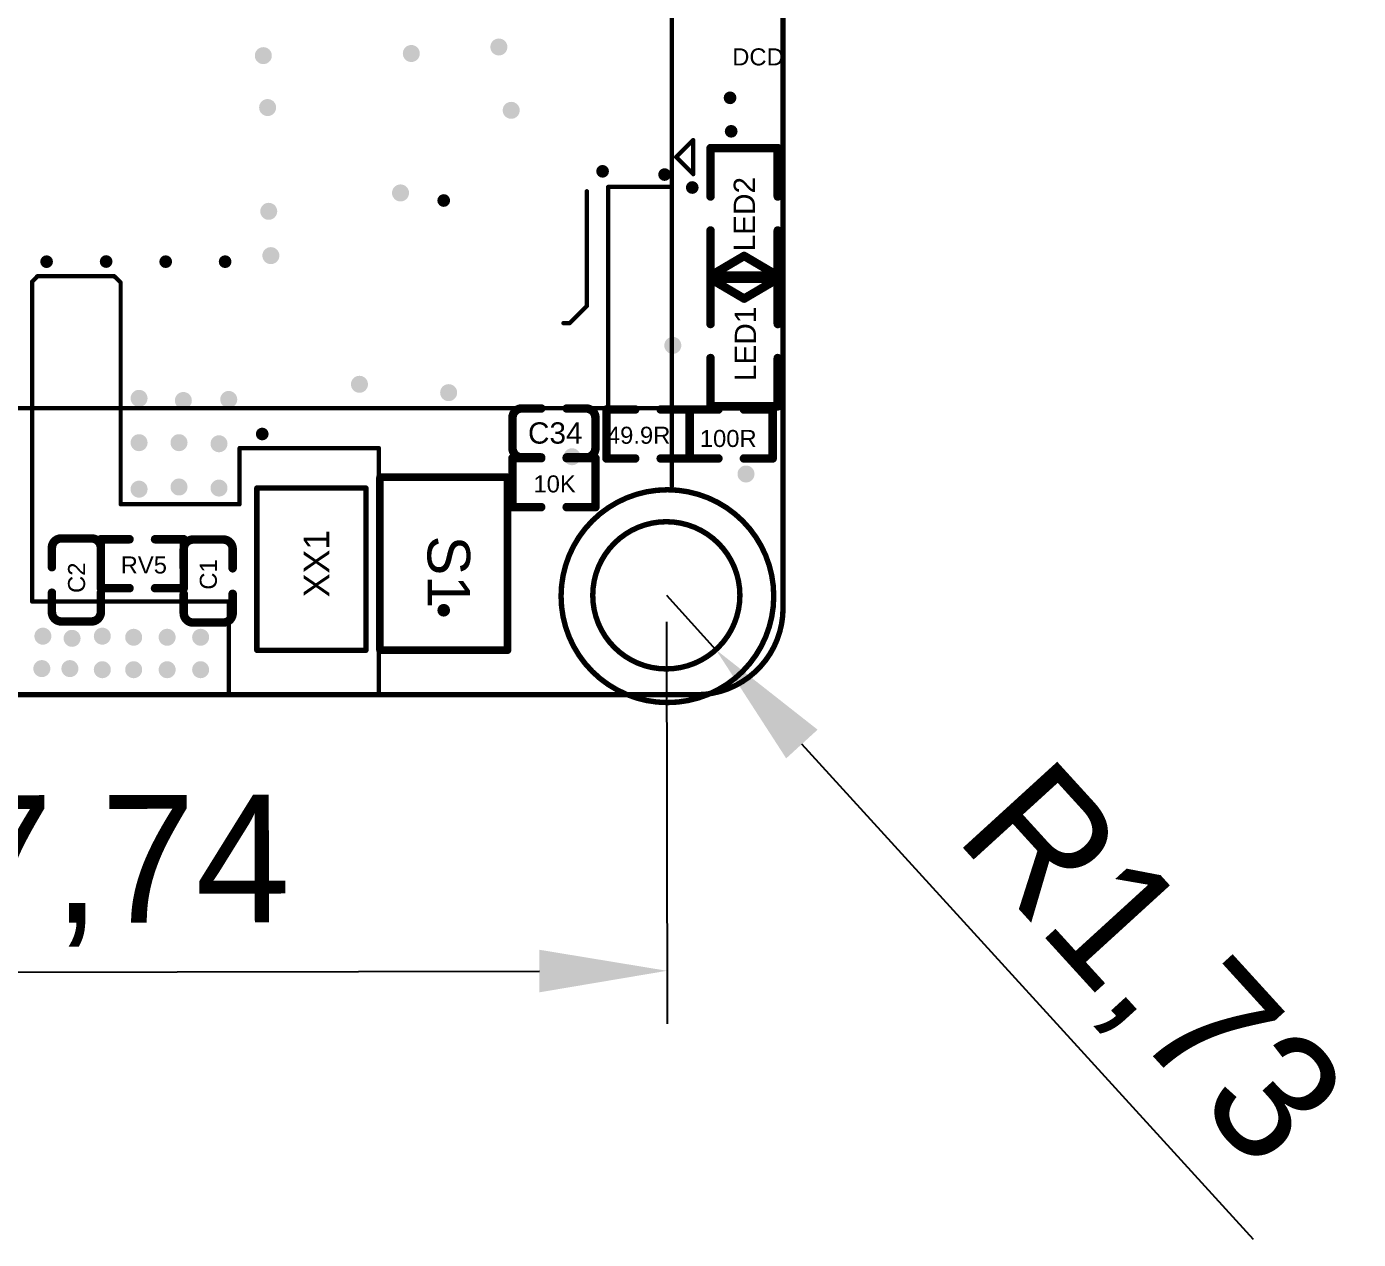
# Model space of a CAD drawing. Header units: millimetres. Extents: x 242 to 314, y 99 to 246.
# Drawn here: x 280.16 to 311.47, y 100.31 to 128.8 of the extents above; entities that cross this region are included whole.
import ezdxf

# ---------------------------------------------------------------- set-up
doc = ezdxf.new("R2010")
doc.units = ezdxf.units.MM
for name, color, linetype in [('KeepOutLayer', 6, 'Continuous'), ('MultiLayer', 9, 'Continuous'), ('TopOverlay', 2, 'Continuous'), ('ViaHoleLayer', 16, 'Continuous')]:
    doc.layers.add(name, color=color, linetype=linetype)
doc.styles.add('Arial', font='arial.ttf', dxfattribs={"height": 0.2})
doc.dimstyles.new('ISO-25', dxfattribs={"dimtxt": 3, "dimasz": 3, "dimexe": 1.25, "dimexo": 0.625, "dimtad": 1, "dimtxsty": 'Standard', "dimcen": 2.5, "dimclrd": 3, "dimclre": 3, "dimclrt": 3, "dimadec": 0, "dimazin": 0, "dimtfac": 1, "dimtmove": 0, "dimatfit": 3, "dimfxl": 1, "dimarcsym": 0})

# ---------------------------------------------------------------- blocks, each defined once
blk = doc.blocks.new('LC_0402_C_11')
at = {"layer": 'TopOverlay', "const_width": 0.2}
for points in [[(-0.975, 0.355, -0.414214), (-0.755, 0.575)], [(0.755, 0.575, -0.414214), (0.975, 0.355)], [(-0.755, -0.575, -0.414214), (-0.975, -0.355)], [(0.975, -0.355, -0.414214), (0.755, -0.575)]]:
    blk.add_lwpolyline(points, format="xyb", dxfattribs=at)
at = {"layer": 'TopOverlay', "const_width": 0.1}
for points in [[(-0.805, 0.575, 1), (-0.705, 0.575, 1)], [(-0.8, 0.575, 1), (-0.7, 0.575, 1)], [(-0.35, 0.575, 1), (-0.25, 0.575, 1)], [(0.25, 0.575, 1), (0.35, 0.575, 1)], [(0.7, 0.575, 1), (0.8, 0.575, 1)], [(0.705, 0.575, 1), (0.805, 0.575, 1)], [(-1.025, 0.355, 1), (-0.925, 0.355, 1)], [(-1.025, 0.355, 1), (-0.925, 0.355, 1)], [(0.925, 0.355, 1), (1.025, 0.355, 1)], [(0.925, 0.355, 1), (1.025, 0.355, 1)], [(-1.025, -0.355, 1), (-0.925, -0.355, 1)], [(-1.025, -0.355, 1), (-0.925, -0.355, 1)], [(0.925, -0.355, 1), (1.025, -0.355, 1)], [(0.925, -0.355, 1), (1.025, -0.355, 1)], [(-0.805, -0.575, 1), (-0.705, -0.575, 1)], [(-0.8, -0.575, 1), (-0.7, -0.575, 1)], [(-0.35, -0.575, 1), (-0.25, -0.575, 1)], [(0.25, -0.575, 1), (0.35, -0.575, 1)], [(0.7, -0.575, 1), (0.8, -0.575, 1)], [(0.705, -0.575, 1), (0.805, -0.575, 1)]]:
    blk.add_lwpolyline(points, format="xyb", close=True, dxfattribs=at)
at = {"layer": 'TopOverlay', "const_width": 0.2}
for points in [[(-0.3, 0.575), (-0.75, 0.575)], [(0.75, 0.575), (0.3, 0.575)], [(-0.975, -0.355), (-0.975, 0.355)], [(0.975, -0.355), (0.975, 0.355)], [(-0.3, -0.575), (-0.75, -0.575)], [(0.75, -0.575), (0.3, -0.575)]]:
    blk.add_lwpolyline(points, dxfattribs=at)
blk = doc.blocks.new('LC_0402_C_15')
at = {"layer": 'TopOverlay', "const_width": 0.2}
for points in [[(-0.975, 0.355, -0.414214), (-0.755, 0.575)], [(0.755, 0.575, -0.414214), (0.975, 0.355)], [(-0.755, -0.575, -0.414214), (-0.975, -0.355)], [(0.975, -0.355, -0.414214), (0.755, -0.575)]]:
    blk.add_lwpolyline(points, format="xyb", dxfattribs=at)
at = {"layer": 'TopOverlay', "const_width": 0.1}
for points in [[(-0.805, 0.575, 1), (-0.705, 0.575, 1)], [(-0.8, 0.575, 1), (-0.7, 0.575, 1)], [(-0.35, 0.575, 1), (-0.25, 0.575, 1)], [(0.25, 0.575, 1), (0.35, 0.575, 1)], [(0.7, 0.575, 1), (0.8, 0.575, 1)], [(0.705, 0.575, 1), (0.805, 0.575, 1)], [(-1.025, 0.355, 1), (-0.925, 0.355, 1)], [(-1.025, 0.355, 1), (-0.925, 0.355, 1)], [(0.925, 0.355, 1), (1.025, 0.355, 1)], [(0.925, 0.355, 1), (1.025, 0.355, 1)], [(-1.025, -0.355, 1), (-0.925, -0.355, 1)], [(-1.025, -0.355, 1), (-0.925, -0.355, 1)], [(0.925, -0.355, 1), (1.025, -0.355, 1)], [(0.925, -0.355, 1), (1.025, -0.355, 1)], [(-0.805, -0.575, 1), (-0.705, -0.575, 1)], [(-0.8, -0.575, 1), (-0.7, -0.575, 1)], [(-0.35, -0.575, 1), (-0.25, -0.575, 1)], [(0.25, -0.575, 1), (0.35, -0.575, 1)], [(0.7, -0.575, 1), (0.8, -0.575, 1)], [(0.705, -0.575, 1), (0.805, -0.575, 1)]]:
    blk.add_lwpolyline(points, format="xyb", close=True, dxfattribs=at)
at = {"layer": 'TopOverlay', "const_width": 0.2}
for points in [[(-0.3, 0.575), (-0.75, 0.575)], [(0.75, 0.575), (0.3, 0.575)], [(-0.975, -0.355), (-0.975, 0.355)], [(0.975, -0.355), (0.975, 0.355)], [(-0.3, -0.575), (-0.75, -0.575)], [(0.75, -0.575), (0.3, -0.575)]]:
    blk.add_lwpolyline(points, dxfattribs=at)
blk = doc.blocks.new('LC_0402_C_16')
at = {"layer": 'TopOverlay', "const_width": 0.2}
for points in [[(-0.975, 0.355, -0.414214), (-0.755, 0.575)], [(0.755, 0.575, -0.414214), (0.975, 0.355)], [(-0.755, -0.575, -0.414214), (-0.975, -0.355)], [(0.975, -0.355, -0.414214), (0.755, -0.575)]]:
    blk.add_lwpolyline(points, format="xyb", dxfattribs=at)
at = {"layer": 'TopOverlay', "const_width": 0.1}
for points in [[(-0.805, 0.575, 1), (-0.705, 0.575, 1)], [(-0.8, 0.575, 1), (-0.7, 0.575, 1)], [(-0.35, 0.575, 1), (-0.25, 0.575, 1)], [(0.25, 0.575, 1), (0.35, 0.575, 1)], [(0.7, 0.575, 1), (0.8, 0.575, 1)], [(0.705, 0.575, 1), (0.805, 0.575, 1)], [(-1.025, 0.355, 1), (-0.925, 0.355, 1)], [(-1.025, 0.355, 1), (-0.925, 0.355, 1)], [(0.925, 0.355, 1), (1.025, 0.355, 1)], [(0.925, 0.355, 1), (1.025, 0.355, 1)], [(-1.025, -0.355, 1), (-0.925, -0.355, 1)], [(-1.025, -0.355, 1), (-0.925, -0.355, 1)], [(0.925, -0.355, 1), (1.025, -0.355, 1)], [(0.925, -0.355, 1), (1.025, -0.355, 1)], [(-0.805, -0.575, 1), (-0.705, -0.575, 1)], [(-0.8, -0.575, 1), (-0.7, -0.575, 1)], [(-0.35, -0.575, 1), (-0.25, -0.575, 1)], [(0.25, -0.575, 1), (0.35, -0.575, 1)], [(0.7, -0.575, 1), (0.8, -0.575, 1)], [(0.705, -0.575, 1), (0.805, -0.575, 1)]]:
    blk.add_lwpolyline(points, format="xyb", close=True, dxfattribs=at)
at = {"layer": 'TopOverlay', "const_width": 0.2}
for points in [[(-0.3, 0.575), (-0.75, 0.575)], [(0.75, 0.575), (0.3, 0.575)], [(-0.975, -0.355), (-0.975, 0.355)], [(0.975, -0.355), (0.975, 0.355)], [(-0.3, -0.575), (-0.75, -0.575)], [(0.75, -0.575), (0.3, -0.575)]]:
    blk.add_lwpolyline(points, dxfattribs=at)
blk = doc.blocks.new('LC_0603_LED_S3_99')
at = {"layer": 'TopOverlay', "const_width": 0.2}
for points in [[(-2, 0), (-1.535, 0.79)], [(-1.535, -0.79), (-1.535, 0.79)], [(-0.4, 0.79), (-1.535, 0.79)], [(1.535, 0.79), (0.4, 0.79)], [(1.535, -0.79), (1.535, 0.79)], [(-1.535, -0.79), (-2, 0)], [(-0.4, -0.79), (-1.535, -0.79)], [(1.535, -0.79), (0.4, -0.79)]]:
    blk.add_lwpolyline(points, dxfattribs=at)
at = {"layer": 'TopOverlay', "const_width": 0.1}
for points in [[(-1.585, 0.79, 1), (-1.485, 0.79, 1)], [(-1.585, 0.79, 1), (-1.485, 0.79, 1)], [(-1.585, 0.79, 1), (-1.485, 0.79, 1)], [(-0.45, 0.79, 1), (-0.35, 0.79, 1)], [(0.35, 0.79, 1), (0.45, 0.79, 1)], [(1.485, 0.79, 1), (1.585, 0.79, 1)], [(1.485, 0.79, 1), (1.585, 0.79, 1)], [(-2.05, 0, 1), (-1.95, 0, 1)], [(-2.05, 0, 1), (-1.95, 0, 1)], [(-1.585, -0.79, 1), (-1.485, -0.79, 1)], [(-1.585, -0.79, 1), (-1.485, -0.79, 1)], [(-1.585, -0.79, 1), (-1.485, -0.79, 1)], [(-0.45, -0.79, 1), (-0.35, -0.79, 1)], [(0.35, -0.79, 1), (0.45, -0.79, 1)], [(1.485, -0.79, 1), (1.585, -0.79, 1)], [(1.485, -0.79, 1), (1.585, -0.79, 1)]]:
    blk.add_lwpolyline(points, format="xyb", close=True, dxfattribs=at)
blk = doc.blocks.new('LC_0603_LED_S3_100')
at = {"layer": 'TopOverlay', "const_width": 0.2}
for points in [[(-1.535, 0.79), (-2, 0)], [(-1.535, 0.79), (-1.535, -0.79)], [(-1.535, 0.79), (-0.4, 0.79)], [(0.4, 0.79), (1.535, 0.79)], [(1.535, 0.79), (1.535, -0.79)], [(-2, 0), (-1.535, -0.79)], [(-1.535, -0.79), (-0.4, -0.79)], [(0.4, -0.79), (1.535, -0.79)]]:
    blk.add_lwpolyline(points, dxfattribs=at)
at = {"layer": 'TopOverlay', "const_width": 0.1}
for points in [[(-1.585, 0.79, 1), (-1.485, 0.79, 1)], [(-1.585, 0.79, 1), (-1.485, 0.79, 1)], [(-1.585, 0.79, 1), (-1.485, 0.79, 1)], [(-0.45, 0.79, 1), (-0.35, 0.79, 1)], [(0.35, 0.79, 1), (0.45, 0.79, 1)], [(1.485, 0.79, 1), (1.585, 0.79, 1)], [(1.485, 0.79, 1), (1.585, 0.79, 1)], [(-2.05, 0, 1), (-1.95, 0, 1)], [(-2.05, 0, 1), (-1.95, 0, 1)], [(-1.585, -0.79, 1), (-1.485, -0.79, 1)], [(-1.585, -0.79, 1), (-1.485, -0.79, 1)], [(-1.585, -0.79, 1), (-1.485, -0.79, 1)], [(-0.45, -0.79, 1), (-0.35, -0.79, 1)], [(0.35, -0.79, 1), (0.45, -0.79, 1)], [(1.485, -0.79, 1), (1.585, -0.79, 1)], [(1.485, -0.79, 1), (1.585, -0.79, 1)]]:
    blk.add_lwpolyline(points, format="xyb", close=True, dxfattribs=at)
blk = doc.blocks.new('LC_0402_R_151')
at = {"layer": 'TopOverlay', "const_width": 0.2}
for points in [[(-0.975, 0.575), (-0.975, -0.575)], [(-0.3, 0.575), (-0.975, 0.575)], [(0.975, 0.575), (0.3, 0.575)], [(0.975, 0.575), (0.975, -0.575)], [(-0.3, -0.575), (-0.975, -0.575)], [(0.975, -0.575), (0.3, -0.575)]]:
    blk.add_lwpolyline(points, dxfattribs=at)
at = {"layer": 'TopOverlay', "const_width": 0.1}
for points in [[(-1.025, 0.575, 1), (-0.925, 0.575, 1)], [(-1.025, 0.575, 1), (-0.925, 0.575, 1)], [(-0.35, 0.575, 1), (-0.25, 0.575, 1)], [(0.25, 0.575, 1), (0.35, 0.575, 1)], [(0.925, 0.575, 1), (1.025, 0.575, 1)], [(0.925, 0.575, 1), (1.025, 0.575, 1)], [(-1.025, -0.575, 1), (-0.925, -0.575, 1)], [(-1.025, -0.575, 1), (-0.925, -0.575, 1)], [(-0.35, -0.575, 1), (-0.25, -0.575, 1)], [(0.25, -0.575, 1), (0.35, -0.575, 1)], [(0.925, -0.575, 1), (1.025, -0.575, 1)], [(0.925, -0.575, 1), (1.025, -0.575, 1)]]:
    blk.add_lwpolyline(points, format="xyb", close=True, dxfattribs=at)
blk = doc.blocks.new('LC_0402_R_152')
at = {"layer": 'TopOverlay', "const_width": 0.2}
for points in [[(-0.975, -0.575), (-0.975, 0.575)], [(-0.975, 0.575), (-0.3, 0.575)], [(0.3, 0.575), (0.975, 0.575)], [(0.975, -0.575), (0.975, 0.575)], [(-0.975, -0.575), (-0.3, -0.575)], [(0.3, -0.575), (0.975, -0.575)]]:
    blk.add_lwpolyline(points, dxfattribs=at)
at = {"layer": 'TopOverlay', "const_width": 0.1}
for points in [[(-1.025, 0.575, 1), (-0.925, 0.575, 1)], [(-1.025, 0.575, 1), (-0.925, 0.575, 1)], [(-0.35, 0.575, 1), (-0.25, 0.575, 1)], [(0.25, 0.575, 1), (0.35, 0.575, 1)], [(0.925, 0.575, 1), (1.025, 0.575, 1)], [(0.925, 0.575, 1), (1.025, 0.575, 1)], [(-1.025, -0.575, 1), (-0.925, -0.575, 1)], [(-1.025, -0.575, 1), (-0.925, -0.575, 1)], [(-0.35, -0.575, 1), (-0.25, -0.575, 1)], [(0.25, -0.575, 1), (0.35, -0.575, 1)], [(0.925, -0.575, 1), (1.025, -0.575, 1)], [(0.925, -0.575, 1), (1.025, -0.575, 1)]]:
    blk.add_lwpolyline(points, format="xyb", close=True, dxfattribs=at)
blk = doc.blocks.new('LC_0402_R_154')
at = {"layer": 'TopOverlay', "const_width": 0.2}
for points in [[(-0.975, -0.575), (-0.975, 0.575)], [(-0.975, 0.575), (-0.3, 0.575)], [(0.3, 0.575), (0.975, 0.575)], [(0.975, -0.575), (0.975, 0.575)], [(-0.975, -0.575), (-0.3, -0.575)], [(0.3, -0.575), (0.975, -0.575)]]:
    blk.add_lwpolyline(points, dxfattribs=at)
at = {"layer": 'TopOverlay', "const_width": 0.1}
for points in [[(-1.025, 0.575, 1), (-0.925, 0.575, 1)], [(-1.025, 0.575, 1), (-0.925, 0.575, 1)], [(-0.35, 0.575, 1), (-0.25, 0.575, 1)], [(0.25, 0.575, 1), (0.35, 0.575, 1)], [(0.925, 0.575, 1), (1.025, 0.575, 1)], [(0.925, 0.575, 1), (1.025, 0.575, 1)], [(-1.025, -0.575, 1), (-0.925, -0.575, 1)], [(-1.025, -0.575, 1), (-0.925, -0.575, 1)], [(-0.35, -0.575, 1), (-0.25, -0.575, 1)], [(0.25, -0.575, 1), (0.35, -0.575, 1)], [(0.925, -0.575, 1), (1.025, -0.575, 1)], [(0.925, -0.575, 1), (1.025, -0.575, 1)]]:
    blk.add_lwpolyline(points, format="xyb", close=True, dxfattribs=at)
blk = doc.blocks.new('LC_0402_R_156')
at = {"layer": 'TopOverlay', "const_width": 0.2}
for points in [[(-0.975, 0.575), (-0.975, -0.575)], [(-0.3, 0.575), (-0.975, 0.575)], [(0.975, 0.575), (0.3, 0.575)], [(0.975, 0.575), (0.975, -0.575)], [(-0.3, -0.575), (-0.975, -0.575)], [(0.975, -0.575), (0.3, -0.575)]]:
    blk.add_lwpolyline(points, dxfattribs=at)
at = {"layer": 'TopOverlay', "const_width": 0.1}
for points in [[(-1.025, 0.575, 1), (-0.925, 0.575, 1)], [(-1.025, 0.575, 1), (-0.925, 0.575, 1)], [(-0.35, 0.575, 1), (-0.25, 0.575, 1)], [(0.25, 0.575, 1), (0.35, 0.575, 1)], [(0.925, 0.575, 1), (1.025, 0.575, 1)], [(0.925, 0.575, 1), (1.025, 0.575, 1)], [(-1.025, -0.575, 1), (-0.925, -0.575, 1)], [(-1.025, -0.575, 1), (-0.925, -0.575, 1)], [(-0.35, -0.575, 1), (-0.25, -0.575, 1)], [(0.25, -0.575, 1), (0.35, -0.575, 1)], [(0.925, -0.575, 1), (1.025, -0.575, 1)], [(0.925, -0.575, 1), (1.025, -0.575, 1)]]:
    blk.add_lwpolyline(points, format="xyb", close=True, dxfattribs=at)
blk = doc.blocks.new('TS_018TS_018_182')
at = {"layer": 'TopOverlay', "const_width": 0.178}
for points in [[(4.064, 1.5), (0, 1.5)], [(0, -1.5), (0, 1.5)], [(4.064, -1.5), (4.064, 1.5)], [(4.064, -1.5), (0, -1.5)]]:
    blk.add_lwpolyline(points, dxfattribs=at)
at = {"layer": 'TopOverlay', "const_width": 0.0889}
for points in [[(-0.044, 1.5, 1), (0.044, 1.5, 1)], [(-0.044, 1.5, 1), (0.044, 1.5, 1)], [(4.02, 1.5, 1), (4.108, 1.5, 1)], [(4.02, 1.5, 1), (4.108, 1.5, 1)], [(-0.044, -1.5, 1), (0.044, -1.5, 1)], [(-0.044, -1.5, 1), (0.044, -1.5, 1)], [(4.02, -1.5, 1), (4.108, -1.5, 1)], [(4.02, -1.5, 1), (4.108, -1.5, 1)]]:
    blk.add_lwpolyline(points, format="xyb", close=True, dxfattribs=at)
blk = doc.blocks.new('ANT_JACK_194')
at = {"layer": 'TopOverlay', "const_width": 0.127}
for points in [[(-0.762, 3.2), (1.803, 3.2)], [(-0.762, -0.61), (-0.762, 3.2)], [(1.803, -0.61), (1.803, 3.2)], [(-0.762, -0.61), (1.803, -0.61)]]:
    blk.add_lwpolyline(points, dxfattribs=at)
at = {"layer": 'TopOverlay', "const_width": 0.0635}
for points in [[(-0.794, 3.2, 1), (-0.73, 3.2, 1)], [(-0.794, 3.2, 1), (-0.73, 3.2, 1)], [(1.772, 3.2, 1), (1.835, 3.2, 1)], [(1.772, 3.2, 1), (1.835, 3.2, 1)], [(-0.794, -0.61, 1), (-0.73, -0.61, 1)], [(-0.794, -0.61, 1), (-0.73, -0.61, 1)], [(1.772, -0.61, 1), (1.835, -0.61, 1)], [(1.772, -0.61, 1), (1.835, -0.61, 1)]]:
    blk.add_lwpolyline(points, format="xyb", close=True, dxfattribs=at)
blk = doc.blocks.new('MOD_A7670C_201')
at = {"layer": 'TopOverlay', "const_width": 0.1}
for points in [[(12.5, 14), (-12.5, 14)], [(-12.5, 14), (-12.5, 8.8)], [(12.5, 14), (12.5, 8.8)], [(-11.6, 12), (-12, 11.6)], [(-11.45, 12), (-11.6, 12)], [(12, 12), (11.5, 12)], [(12, 12), (12, 8.9)], [(-12, 11.6), (-12, 8.9)], [(-12.5, 8.8), (-14, 8.8)], [(-14, 8.8), (-14, -8.8)], [(14, 8.8), (12.5, 8.8)], [(14, 8.8), (14, -8.8)], [(-14.1, 8.1), (-14.5, 8.5)], [(-14.5, 8.5), (-14.5, 7.7)], [(-14.1, 8.1), (-14.5, 7.7)], [(-12.5, -8.8), (-14, -8.8)], [(-12.5, -8.8), (-12.5, -14)], [(-12, -8.8), (-12, -12)], [(12.5, -8.8), (12.5, -14)], [(14, -8.8), (12.5, -8.8)], [(12, -8.9), (12, -12)], [(-11.5, -12), (-12, -12)], [(12, -12), (11.5, -12)], [(12.5, -14), (-12.5, -14)]]:
    blk.add_lwpolyline(points, dxfattribs=at)
at = {"layer": 'TopOverlay', "const_width": 0.05}
for points in [[(-12.525, 14, 1), (-12.475, 14, 1)], [(-12.525, 14, 1), (-12.475, 14, 1)], [(12.475, 14, 1), (12.525, 14, 1)], [(12.475, 14, 1), (12.525, 14, 1)], [(-11.625, 12, 1), (-11.575, 12, 1)], [(-11.625, 12, 1), (-11.575, 12, 1)], [(-11.475, 12, 1), (-11.425, 12, 1)], [(11.475, 12, 1), (11.525, 12, 1)], [(11.975, 12, 1), (12.025, 12, 1)], [(11.975, 12, 1), (12.025, 12, 1)], [(-12.025, 11.6, 1), (-11.975, 11.6, 1)], [(-12.025, 11.6, 1), (-11.975, 11.6, 1)], [(-14.025, 8.8, 1), (-13.975, 8.8, 1)], [(-14.025, 8.8, 1), (-13.975, 8.8, 1)], [(-12.525, 8.8, 1), (-12.475, 8.8, 1)], [(-12.525, 8.8, 1), (-12.475, 8.8, 1)], [(-12.025, 8.9, 1), (-11.975, 8.9, 1)], [(11.975, 8.9, 1), (12.025, 8.9, 1)], [(12.475, 8.8, 1), (12.525, 8.8, 1)], [(12.475, 8.8, 1), (12.525, 8.8, 1)], [(13.975, 8.8, 1), (14.025, 8.8, 1)], [(13.975, 8.8, 1), (14.025, 8.8, 1)], [(-14.525, 8.5, 1), (-14.475, 8.5, 1)], [(-14.525, 8.5, 1), (-14.475, 8.5, 1)], [(-14.125, 8.1, 1), (-14.075, 8.1, 1)], [(-14.125, 8.1, 1), (-14.075, 8.1, 1)], [(-14.525, 7.7, 1), (-14.475, 7.7, 1)], [(-14.525, 7.7, 1), (-14.475, 7.7, 1)], [(-14.025, -8.8, 1), (-13.975, -8.8, 1)], [(-14.025, -8.8, 1), (-13.975, -8.8, 1)], [(-12.525, -8.8, 1), (-12.475, -8.8, 1)], [(-12.525, -8.8, 1), (-12.475, -8.8, 1)], [(-12.025, -8.8, 1), (-11.975, -8.8, 1)], [(12.475, -8.8, 1), (12.525, -8.8, 1)], [(12.475, -8.8, 1), (12.525, -8.8, 1)], [(13.975, -8.8, 1), (14.025, -8.8, 1)], [(13.975, -8.8, 1), (14.025, -8.8, 1)], [(11.975, -8.9, 1), (12.025, -8.9, 1)], [(-12.025, -12, 1), (-11.975, -12, 1)], [(-12.025, -12, 1), (-11.975, -12, 1)], [(-11.525, -12, 1), (-11.475, -12, 1)], [(11.475, -12, 1), (11.525, -12, 1)], [(11.975, -12, 1), (12.025, -12, 1)], [(11.975, -12, 1), (12.025, -12, 1)], [(-12.525, -14, 1), (-12.475, -14, 1)], [(-12.525, -14, 1), (-12.475, -14, 1)], [(12.475, -14, 1), (12.525, -14, 1)], [(12.475, -14, 1), (12.525, -14, 1)]]:
    blk.add_lwpolyline(points, format="xyb", close=True, dxfattribs=at)
blk = doc.blocks.new('*D221')
at = {"color": 3, "lineweight": -2}
for p, q in [((295.199, 115.438), (296.364, 114.16)), ((308.998, 100.306), (298.386, 111.944))]:
    blk.add_line(p, q, dxfattribs=at)
at = {"color": 3}
blk.add_solid([(298.755, 112.281), (298.016, 111.607), (296.364, 114.16)], dxfattribs=at)
at = {"layer": 'Defpoints', "color": 0}
for p in [(295.199, 115.438), (296.364, 114.16)]:
    blk.add_point(p, dxfattribs=at)
at = {"color": 3, "insert": (306.458, 106.617), "char_height": 3, "attachment_point": 5, "rotation": 312.3622}
blk.add_mtext('R1,73', dxfattribs=at)
blk = doc.blocks.new('*D225')
at = {"color": 3, "lineweight": -2}
for p, q in [((267.463, 114.763), (267.48, 105.315)), ((295.2, 114.813), (295.217, 105.366)), ((270.478, 106.57), (292.215, 106.61))]:
    blk.add_line(p, q, dxfattribs=at)
at = {"color": 3}
for points in [[(270.477, 107.07), (270.479, 106.07), (267.478, 106.565)], [(292.214, 107.11), (292.216, 106.11), (295.215, 106.616)]]:
    blk.add_solid(points, dxfattribs=at)
at = {"layer": 'Defpoints', "color": 0}
for p in [(267.462, 115.388), (295.199, 115.438), (295.215, 106.616)]:
    blk.add_point(p, dxfattribs=at)
at = {"color": 3, "insert": (281.342, 108.965), "char_height": 3, "attachment_point": 5, "rotation": 0.1049}
blk.add_mtext('27,74', dxfattribs=at)

msp = doc.modelspace()

# ---------------------------------------------------------------- hatches: boundary and pattern name
at = {"layer": 'ViaHoleLayer'}
h = msp.add_hatch(color=16, dxfattribs=at)
edge = h.paths.add_edge_path()
edge.add_arc((289.204, 128.168), 0.2, 0, 360)
h = msp.add_hatch(color=16, dxfattribs=at)
edge = h.paths.add_edge_path()
edge.add_arc((291.262, 128.321), 0.2, 0, 360)
h = msp.add_hatch(color=16, dxfattribs=at)
edge = h.paths.add_edge_path()
edge.add_arc((285.725, 128.118), 0.2, 0, 360)
h = msp.add_hatch(color=16, dxfattribs=at)
edge = h.paths.add_edge_path()
edge.add_arc((296.697, 127.127), 0.15, 0, 360)
h = msp.add_hatch(color=16, dxfattribs=at)
edge = h.paths.add_edge_path()
edge.add_arc((285.826, 126.898), 0.2, 0, 360)
h = msp.add_hatch(color=16, dxfattribs=at)
edge = h.paths.add_edge_path()
edge.add_arc((291.552, 126.833), 0.2, 0, 360)
h = msp.add_hatch(color=16, dxfattribs=at)
edge = h.paths.add_edge_path()
edge.add_arc((296.723, 126.34), 0.15, 0, 360)
h = msp.add_hatch(color=16, dxfattribs=at)
edge = h.paths.add_edge_path()
edge.add_arc((293.7, 125.4), 0.15, 0, 360)
h = msp.add_hatch(color=16, dxfattribs=at)
edge = h.paths.add_edge_path()
edge.add_arc((295.158, 125.324), 0.15, 0, 360)
h = msp.add_hatch(color=16, dxfattribs=at)
edge = h.paths.add_edge_path()
edge.add_arc((288.95, 124.892), 0.2, 0, 360)
h = msp.add_hatch(color=16, dxfattribs=at)
edge = h.paths.add_edge_path()
edge.add_arc((295.808, 125.019), 0.15, 0, 360)
h = msp.add_hatch(color=16, dxfattribs=at)
edge = h.paths.add_edge_path()
edge.add_arc((285.852, 124.46), 0.2, 0, 360)
h = msp.add_hatch(color=16, dxfattribs=at)
edge = h.paths.add_edge_path()
edge.add_arc((289.966, 124.714), 0.15, 0, 360)
h = msp.add_hatch(color=16, dxfattribs=at)
edge = h.paths.add_edge_path()
edge.add_arc((280.63, 123.277), 0.15, 0, 360)
h = msp.add_hatch(color=16, dxfattribs=at)
edge = h.paths.add_edge_path()
edge.add_arc((282.03, 123.28), 0.15, 0, 360)
h = msp.add_hatch(color=16, dxfattribs=at)
edge = h.paths.add_edge_path()
edge.add_arc((283.43, 123.277), 0.15, 0, 360)
h = msp.add_hatch(color=16, dxfattribs=at)
edge = h.paths.add_edge_path()
edge.add_arc((284.827, 123.277), 0.15, 0, 360)
h = msp.add_hatch(color=16, dxfattribs=at)
edge = h.paths.add_edge_path()
edge.add_arc((285.902, 123.419), 0.2, 0, 360)
h = msp.add_hatch(color=16, dxfattribs=at)
edge = h.paths.add_edge_path()
edge.add_arc((295.351, 121.31), 0.2, 0, 360)
h = msp.add_hatch(color=16, dxfattribs=at)
edge = h.paths.add_edge_path()
edge.add_arc((287.985, 120.396), 0.2, 0, 360)
h = msp.add_hatch(color=16, dxfattribs=at)
edge = h.paths.add_edge_path()
edge.add_arc((282.804, 120.066), 0.2, 0, 360)
h = msp.add_hatch(color=16, dxfattribs=at)
edge = h.paths.add_edge_path()
edge.add_arc((284.912, 120.04), 0.2, 0, 360)
h = msp.add_hatch(color=16, dxfattribs=at)
edge = h.paths.add_edge_path()
edge.add_arc((290.081, 120.2), 0.2, 0, 360)
h = msp.add_hatch(color=16, dxfattribs=at)
edge = h.paths.add_edge_path()
edge.add_arc((283.845, 120.015), 0.2, 0, 360)
h = msp.add_hatch(color=16, dxfattribs=at)
edge = h.paths.add_edge_path()
edge.add_arc((285.699, 119.228), 0.15, 0, 360)
h = msp.add_hatch(color=16, dxfattribs=at)
edge = h.paths.add_edge_path()
edge.add_arc((282.804, 119.024), 0.2, 0, 360)
h = msp.add_hatch(color=16, dxfattribs=at)
edge = h.paths.add_edge_path()
edge.add_arc((283.743, 119.024), 0.2, 0, 360)
h = msp.add_hatch(color=16, dxfattribs=at)
edge = h.paths.add_edge_path()
edge.add_arc((284.683, 118.999), 0.2, 0, 360)
h = msp.add_hatch(color=16, dxfattribs=at)
edge = h.paths.add_edge_path()
edge.add_arc((292.982, 118.694), 0.2, 0, 360)
h = msp.add_hatch(color=16, dxfattribs=at)
edge = h.paths.add_edge_path()
edge.add_arc((297.072, 118.288), 0.2, 0, 360)
h = msp.add_hatch(color=16, dxfattribs=at)
edge = h.paths.add_edge_path()
edge.add_arc((282.804, 117.932), 0.2, 0, 360)
h = msp.add_hatch(color=16, dxfattribs=at)
edge = h.paths.add_edge_path()
edge.add_arc((283.743, 117.983), 0.2, 0, 360)
h = msp.add_hatch(color=16, dxfattribs=at)
edge = h.paths.add_edge_path()
edge.add_arc((284.683, 117.958), 0.2, 0, 360)
h = msp.add_hatch(color=16, dxfattribs=at)
edge = h.paths.add_edge_path()
edge.add_arc((289.966, 115.087), 0.15, 0, 360)
h = msp.add_hatch(color=16, dxfattribs=at)
edge = h.paths.add_edge_path()
edge.add_arc((280.543, 114.478), 0.2, 0, 360)
h = msp.add_hatch(color=16, dxfattribs=at)
edge = h.paths.add_edge_path()
edge.add_arc((281.229, 114.427), 0.2, 0, 360)
h = msp.add_hatch(color=16, dxfattribs=at)
edge = h.paths.add_edge_path()
edge.add_arc((281.94, 114.478), 0.2, 0, 360)
h = msp.add_hatch(color=16, dxfattribs=at)
edge = h.paths.add_edge_path()
edge.add_arc((282.677, 114.452), 0.2, 0, 360)
h = msp.add_hatch(color=16, dxfattribs=at)
edge = h.paths.add_edge_path()
edge.add_arc((283.464, 114.452), 0.2, 0, 360)
h = msp.add_hatch(color=16, dxfattribs=at)
edge = h.paths.add_edge_path()
edge.add_arc((284.251, 114.452), 0.2, 0, 360)
h = msp.add_hatch(color=16, dxfattribs=at)
edge = h.paths.add_edge_path()
edge.add_arc((280.518, 113.716), 0.2, 0, 360)
h = msp.add_hatch(color=16, dxfattribs=at)
edge = h.paths.add_edge_path()
edge.add_arc((281.178, 113.716), 0.2, 0, 360)
h = msp.add_hatch(color=16, dxfattribs=at)
edge = h.paths.add_edge_path()
edge.add_arc((281.94, 113.69), 0.2, 0, 360)
h = msp.add_hatch(color=16, dxfattribs=at)
edge = h.paths.add_edge_path()
edge.add_arc((282.677, 113.69), 0.2, 0, 360)
h = msp.add_hatch(color=16, dxfattribs=at)
edge = h.paths.add_edge_path()
edge.add_arc((283.464, 113.69), 0.2, 0, 360)
h = msp.add_hatch(color=16, dxfattribs=at)
edge = h.paths.add_edge_path()
edge.add_arc((284.251, 113.69), 0.2, 0, 360)

# ---------------------------------------------------------------- linework, layer by layer
at = {"layer": 'KeepOutLayer', "const_width": 0.127}
for points in [[(297.942, 115.108), (297.942, 221.599)], [(266.903, 113.102), (295.91, 113.102)]]:
    msp.add_lwpolyline(points, dxfattribs=at)
at = {"layer": 'KeepOutLayer'}
for points, const_width in [([(296.928, 115.438, 1), (293.469, 115.438, 1)], 0.127), ([(293.437, 115.438, 1), (293.501, 115.438, 1)], 0.0635), ([(296.897, 115.438, 1), (296.96, 115.438, 1)], 0.0635), ([(297.91, 115.134, 1), (297.974, 115.134, 1)], 0.0635), ([(297.91, 115.108, 1), (297.974, 115.108, 1)], 0.0635), ([(295.878, 113.102, 1), (295.942, 113.102, 1)], 0.0635), ([(295.878, 113.102, 1), (295.942, 113.102, 1)], 0.0635)]:
    msp.add_lwpolyline(points, format="xyb", close=True, dxfattribs=dict(at, const_width=const_width))
at = {"layer": 'KeepOutLayer', "const_width": 0.127}
msp.add_lwpolyline([(297.942, 115.134, -0.414214), (295.91, 113.102)], format="xyb", dxfattribs=at)
at = {"layer": 'MultiLayer'}
for p, q in [((294.694, 117.102), (294.38, 116.971)), ((295.028, 117.168), (294.694, 117.102)), ((295.199, 117.168), (295.028, 117.168)), ((295.369, 117.168), (295.199, 117.168)), ((295.703, 117.102), (295.369, 117.168)), ((296.018, 116.971), (295.703, 117.102)), ((294.096, 116.782), (293.855, 116.541)), ((294.38, 116.971), (294.096, 116.782)), ((296.301, 116.782), (296.018, 116.971)), ((296.542, 116.541), (296.301, 116.782)), ((293.855, 116.541), (293.666, 116.258)), ((296.732, 116.258), (296.542, 116.541)), ((293.666, 116.258), (293.536, 115.943)), ((296.862, 115.943), (296.732, 116.258)), ((293.536, 115.943), (293.469, 115.609)), ((296.928, 115.609), (296.862, 115.943)), ((293.469, 115.609), (293.469, 115.438)), ((296.928, 115.438), (296.928, 115.609)), ((293.469, 115.438), (293.469, 115.438)), ((293.469, 115.438), (293.469, 115.268)), ((293.469, 115.268), (293.536, 114.934)), ((296.862, 114.934), (296.928, 115.268)), ((296.928, 115.268), (296.928, 115.438)), ((293.536, 114.934), (293.666, 114.619)), ((296.732, 114.619), (296.862, 114.934)), ((293.666, 114.619), (293.855, 114.336)), ((296.542, 114.336), (296.732, 114.619)), ((293.855, 114.336), (294.096, 114.095)), ((296.301, 114.095), (296.542, 114.336)), ((294.096, 114.095), (294.38, 113.906)), ((296.018, 113.906), (296.301, 114.095)), ((294.38, 113.906), (294.694, 113.775)), ((294.694, 113.775), (295.028, 113.709)), ((295.028, 113.709), (295.199, 113.709)), ((295.199, 113.709), (295.369, 113.709)), ((295.369, 113.709), (295.703, 113.775)), ((295.703, 113.775), (296.018, 113.906))]:
    msp.add_line(p, q, dxfattribs=at)
at = {"layer": 'TopOverlay', "const_width": 0.1}
for points in [[(295.33, 118.004), (295.33, 125.451)], [(280.289, 122.809), (280.416, 122.936)], [(280.289, 122.53), (280.289, 122.809)], [(280.416, 122.936), (282.219, 122.936)], [(282.219, 122.936), (282.372, 122.784)], [(282.372, 117.577), (282.372, 122.784)], [(280.289, 119.812), (280.289, 122.53)], [(264.871, 119.837), (297.739, 119.837)], [(280.289, 115.291), (280.289, 119.812)], [(285.166, 118.897), (288.442, 118.897)], [(285.166, 117.577), (285.166, 118.897)], [(288.442, 113.102), (288.442, 118.897)], [(282.372, 117.577), (285.166, 117.577)], [(280.289, 115.291), (280.797, 115.291)], [(280.797, 115.291), (284.912, 115.291)], [(284.912, 114.376), (284.912, 115.291)], [(284.912, 113.102), (284.912, 114.376)], [(284.912, 113.102), (288.442, 113.102)]]:
    msp.add_lwpolyline(points, dxfattribs=at)
at = {"layer": 'TopOverlay'}
for points, const_width in [([(295.305, 125.451, 1), (295.355, 125.451, 1)], 0.05), ([(280.264, 122.809, 1), (280.314, 122.809, 1)], 0.05), ([(280.264, 122.809, 1), (280.314, 122.809, 1)], 0.05), ([(280.391, 122.936, 1), (280.441, 122.936, 1)], 0.05), ([(280.391, 122.936, 1), (280.441, 122.936, 1)], 0.05), ([(282.194, 122.936, 1), (282.244, 122.936, 1)], 0.05), ([(282.194, 122.936, 1), (282.244, 122.936, 1)], 0.05), ([(282.347, 122.784, 1), (282.397, 122.784, 1)], 0.05), ([(282.347, 122.784, 1), (282.397, 122.784, 1)], 0.05), ([(280.264, 122.53, 1), (280.314, 122.53, 1)], 0.05), ([(280.264, 122.53, 1), (280.314, 122.53, 1)], 0.05), ([(280.264, 119.812, 1), (280.314, 119.812, 1)], 0.05), ([(280.264, 119.812, 1), (280.314, 119.812, 1)], 0.05), ([(297.714, 119.837, 1), (297.764, 119.837, 1)], 0.05), ([(285.141, 118.897, 1), (285.191, 118.897, 1)], 0.05), ([(285.141, 118.897, 1), (285.191, 118.897, 1)], 0.05), ([(288.417, 118.897, 1), (288.467, 118.897, 1)], 0.05), ([(288.417, 118.897, 1), (288.467, 118.897, 1)], 0.05), ([(295.305, 118.004, 1), (295.355, 118.004, 1)], 0.05), ([(297.724, 115.418, 1), (292.724, 115.418, 1)], 0.127), ([(282.347, 117.577, 1), (282.397, 117.577, 1)], 0.05), ([(282.347, 117.577, 1), (282.397, 117.577, 1)], 0.05), ([(285.141, 117.577, 1), (285.191, 117.577, 1)], 0.05), ([(285.141, 117.577, 1), (285.191, 117.577, 1)], 0.05), ([(280.264, 115.291, 1), (280.314, 115.291, 1)], 0.05), ([(280.264, 115.291, 1), (280.314, 115.291, 1)], 0.05), ([(280.772, 115.291, 1), (280.822, 115.291, 1)], 0.05), ([(280.772, 115.291, 1), (280.822, 115.291, 1)], 0.05), ([(284.887, 115.291, 1), (284.937, 115.291, 1)], 0.05), ([(284.887, 115.291, 1), (284.937, 115.291, 1)], 0.05), ([(292.692, 115.418, 1), (292.756, 115.418, 1)], 0.0635), ([(297.692, 115.418, 1), (297.756, 115.418, 1)], 0.0635), ([(284.887, 114.376, 1), (284.937, 114.376, 1)], 0.05), ([(284.887, 114.376, 1), (284.937, 114.376, 1)], 0.05), ([(284.887, 113.102, 1), (284.937, 113.102, 1)], 0.05), ([(284.887, 113.102, 1), (284.937, 113.102, 1)], 0.05), ([(288.417, 113.102, 1), (288.467, 113.102, 1)], 0.05), ([(288.417, 113.102, 1), (288.467, 113.102, 1)], 0.05)]:
    msp.add_lwpolyline(points, format="xyb", close=True, dxfattribs=dict(at, const_width=const_width))

# ---------------------------------------------------------------- block references
for name, p, rotation in [('MOD_A7670C_201', (281.33, 133.833), 180), ('LC_0603_LED_S3_100', (297.028, 124.409), 90), ('LC_0603_LED_S3_99', (297.028, 121.412), 270), ('LC_0402_C_11', (292.557, 119.253), 180), ('LC_0402_R_156', (292.557, 118.085), 180), ('TS_018TS_018_182', (289.966, 118.212), 270), ('LC_0402_C_15', (281.33, 115.799), 270), ('LC_0402_R_151', (282.88, 116.18), 180), ('LC_0402_C_16', (284.429, 115.773), 270)]:
    msp.add_blockref(name, p, dxfattribs=dict(rotation=rotation))
for name, p in [('LC_0402_R_154', (294.767, 119.228)), ('LC_0402_R_152', (296.723, 119.228)), ('ANT_JACK_194', (286.334, 114.757))]:
    msp.add_blockref(name, p)

# ---------------------------------------------------------------- texts
at = {"layer": 'TopOverlay', "style": 'Arial'}
for s, height, rotation, p in [('DCD', 0.4, 360, (296.748, 127.889)), ('LED2', 0.5, 90, (297.282, 123.52)), ('LED1', 0.5, 90, (297.307, 120.472)), ('XX1', 0.6, 90, (287.274, 115.392)), ('S1', 1, 270, (289.585, 116.84)), ('C2', 0.4, 90, (281.534, 115.494)), ('C1', 0.4, 90, (284.632, 115.57))]:
    msp.add_text(s, height=height, rotation=rotation, dxfattribs=at).set_placement(p)
for s, height, p in [('C34', 0.5, (291.947, 119.002)), ('49.9R', 0.4, (293.802, 118.999)), ('100R', 0.4, (295.986, 118.923)), ('10K', 0.4, (292.075, 117.856)), ('RV5', 0.4, (282.372, 115.951))]:
    msp.add_text(s, height=height, dxfattribs=at).set_placement(p)

# ---------------------------------------------------------------- dimensions: what is measured, and where the dimension line sits
dim = msp.add_aligned_dim(p1=(267.462, 115.388), p2=(295.199, 115.438), distance=-8.823, dimstyle='ISO-25')
dim.commit()
dim.dimension.update_dxf_attribs({"geometry": '*D225', "text_midpoint": (281.342, 108.965)})
dim = msp.add_radius_dim(center=(295.199, 115.438), mpoint=(296.364, 114.16), dimstyle='ISO-25')
dim.commit()
dim.dimension.update_dxf_attribs({"geometry": '*D221', "text_midpoint": (306.458, 106.617)})

doc.saveas('drawing.dxf')
